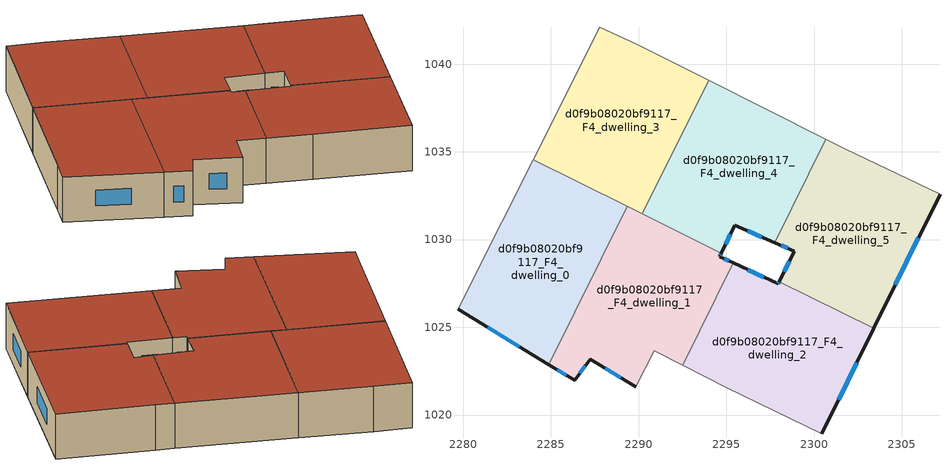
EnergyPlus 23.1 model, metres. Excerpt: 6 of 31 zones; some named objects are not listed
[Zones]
d0f9b08020bf9117_F4_dwelling_0
 floor to d0f9b08020bf9117_F3_dwelling_0 (EU_floor_Construction): 2289.34,1031.89 2284.89,1022.88 2279.7,1026.02 2280.43,1027.49 2283.98,1034.54 z12
 wall outside (EU_wall_Construction): 2279.7,1026.02 2284.89,1022.88 z12:15
 wall to d0f9b08020bf9117_F4_dwelling_1 (EU_wall_Construction): 2284.89,1022.88 2289.34,1031.89 z12:15
 wall adiabatic (EU_wall_Construction): 2283.98,1034.54 2280.43,1027.49 2279.7,1026.02 z12:15
 wall to d0f9b08020bf9117_F4_dwelling_3 (EU_wall_Construction): 2289.34,1031.89 2283.98,1034.54 z12:15
 window (EU_Window_Construction): 2281.39,1025 2283.2,1023.9 z12.98:14.02
 roof outside (EU_roof_Construction): 2284.89,1022.88 2289.34,1031.89 2283.98,1034.54 2280.43,1027.49 2279.7,1026.02 z15
d0f9b08020bf9117_F4_dwelling_1
 floor to d0f9b08020bf9117_F3_dwelling_1 (EU_floor_Construction): 2294.72,1029.23 2294.62,1029.03 2295.4,1028.67 2292.51,1022.83 2290.88,1023.66 2289.82,1021.62 2287.25,1023.18 2286.35,1021.99 2284.89,1022.88 2289.34,1031.89 z12
 wall outside (EU_wall_Construction): 2295.4,1028.67 2294.62,1029.03 2294.72,1029.23 / 2284.89,1022.88 2286.35,1021.99 2287.25,1023.18 2289.82,1021.62 z12:15
 wall to d0f9b08020bf9117_F4_dwelling_2 (EU_wall_Construction): 2292.51,1022.83 2295.4,1028.67 z12:15
 wall adiabatic (EU_wall_Construction): 2289.82,1021.62 2290.88,1023.66 2292.51,1022.83 z12:15
 wall to d0f9b08020bf9117_F4_dwelling_4 (EU_wall_Construction): 2294.72,1029.23 2290.22,1031.46 z12:15
 wall to d0f9b08020bf9117_F4_dwelling_3 (EU_wall_Construction): 2290.22,1031.46 2289.34,1031.89 z12:15
 window (EU_Window_Construction): 2294.65,1029.1 2294.69,1029.17 / 2295.15,1028.79 2294.88,1028.91 / 2288.09,1022.68 2288.99,1022.13 / 2286.65,1022.38 2286.96,1022.8 / 2285.36,1022.59 2285.88,1022.28 z12.98:14.02
 roof outside (EU_roof_Construction): 2292.51,1022.83 2295.4,1028.67 2294.62,1029.03 2294.72,1029.23 2289.34,1031.89 2284.89,1022.88 2286.35,1021.99 2287.25,1023.18 2289.82,1021.62 2290.88,1023.66 z15
d0f9b08020bf9117_F4_dwelling_2
 floor to d0f9b08020bf9117_F3_dwelling_2 (EU_floor_Construction): 2303.4,1024.94 2300.42,1018.92 2295.02,1021.55 2292.51,1022.83 2295.4,1028.67 2297.94,1027.47 2298.01,1027.61 z12
 wall outside (EU_wall_Construction): 2300.42,1018.92 2303.4,1024.94 / 2298.01,1027.61 2297.94,1027.47 2295.4,1028.67 z12:15
 wall adiabatic (EU_wall_Construction): 2292.51,1022.83 2295.02,1021.55 2300.42,1018.92 z12:15
 wall to d0f9b08020bf9117_F4_dwelling_5 (EU_wall_Construction): 2303.4,1024.94 2298.01,1027.61 z12:15
 window (EU_Window_Construction): 2301.39,1020.88 2302.43,1022.98 / 2297.12,1027.86 2296.23,1028.28 / 2297.99,1027.56 2297.96,1027.52 z12.98:14.02
 roof outside (EU_roof_Construction): 2300.42,1018.92 2303.4,1024.94 2298.01,1027.61 2297.94,1027.47 2295.4,1028.67 2292.51,1022.83 2295.02,1021.55 z15
d0f9b08020bf9117_F4_dwelling_3
 floor to d0f9b08020bf9117_F3_dwelling_3 (EU_floor_Construction): 2293.98,1039.07 2290.22,1031.46 2283.98,1034.54 2287.79,1042.11 2289.9,1041.12 z12
 wall adiabatic (EU_wall_Construction): 2293.98,1039.07 2289.9,1041.12 2287.79,1042.11 2283.98,1034.54 z12:15
 wall to d0f9b08020bf9117_F4_dwelling_4 (EU_wall_Construction): 2290.22,1031.46 2293.98,1039.07 z12:15
 roof outside (EU_roof_Construction): 2290.22,1031.46 2293.98,1039.07 2289.9,1041.12 2287.79,1042.11 2283.98,1034.54 z15
d0f9b08020bf9117_F4_dwelling_4
 floor to d0f9b08020bf9117_F3_dwelling_4 (EU_floor_Construction): 2300.67,1035.72 2297.76,1029.82 2295.47,1030.81 2294.72,1029.23 2290.22,1031.46 2293.98,1039.07 z12
 wall outside (EU_wall_Construction): 2294.72,1029.23 2295.47,1030.81 2297.76,1029.82 z12:15
 wall adiabatic (EU_wall_Construction): 2300.67,1035.72 2293.98,1039.07 z12:15
 wall to d0f9b08020bf9117_F4_dwelling_5 (EU_wall_Construction): 2297.76,1029.82 2300.67,1035.72 z12:15
 window (EU_Window_Construction): 2294.96,1029.75 2295.23,1030.3 / 2296.22,1030.49 2297.01,1030.15 z12.98:14.02
 roof outside (EU_roof_Construction): 2297.76,1029.82 2300.67,1035.72 2293.98,1039.07 2290.22,1031.46 2294.72,1029.23 2295.47,1030.81 z15
d0f9b08020bf9117_F4_dwelling_5
 floor to d0f9b08020bf9117_F3_dwelling_5 (EU_floor_Construction): 2307.17,1032.58 2303.4,1024.94 2298.01,1027.61 2298.86,1029.34 2297.76,1029.82 2300.67,1035.72 2301.73,1035.18 z12
 wall outside (EU_wall_Construction): 2297.76,1029.82 2298.86,1029.34 2298.01,1027.61 / 2303.4,1024.94 2307.17,1032.58 z12:15
 wall adiabatic (EU_wall_Construction): 2307.17,1032.58 2301.73,1035.18 2300.67,1035.72 z12:15
 window (EU_Window_Construction): 2298.58,1028.78 2298.29,1028.17 / 2298.12,1029.67 2298.5,1029.5 / 2304.62,1027.43 2305.95,1030.1 z12.98:14.02
 roof outside (EU_roof_Construction): 2303.4,1024.94 2307.17,1032.58 2301.73,1035.18 2300.67,1035.72 2297.76,1029.82 2298.86,1029.34 2298.01,1027.61 z15
[Building]
EU S2 Campaign: North Axis=0; Terrain=City; Solar Distribution=FullExterior
[Site:Location]
Bologna: Latitude=44.5; Longitude=11.25; Time Zone=1; Elevation=37
[SizingPeriod:WeatherFileDays]
AnnualSizingPeriod: Begin Month=1; Begin Day of Month=1; End Month=12; End Day of Month=31; Day of Week for Start Day=Monday; Use Weather File Daylight Saving Period=No; Use Weather File Rain and Snow Indicators=No
[MATERIAL]
EU_InternalMass_Material: Roughness=MediumRough; Thickness=0.1; Conductivity=1; Density=1800; Specific Heat=900; Thermal Absorptance=0.9; Solar Absorptance=0.7; Visible Absorptance=0.7
[MATERIAL:NOMASS] Roughness=MediumRough; Thermal Absorptance=0.9; Solar Absorptance=0.7; Visible Absorptance=0.7
Name | Thermal Resistance
EU_wall_NoMass | 0.905828
EU_roof_NoMass | 0.37593
EU_floor_NoMass | 0.67114
[WINDOWMATERIAL:SIMPLEGLAZINGSYSTEM]
EU_Window_SimpleGlazing: UFactor=4.52486; Solar Heat Gain Coefficient=0.85; Visible Transmittance=0.85
[CONSTRUCTION]
EU_wall_Construction: EU_wall_NoMass
EU_roof_Construction: EU_roof_NoMass
EU_floor_Construction: EU_floor_NoMass
EU_Window_Construction: EU_Window_SimpleGlazing
EU_InternalMass_Construction: EU_InternalMass_Material
[ZONE] Type=1; Multiplier=1; Ceiling Height=autocalculate; Floor Area=autocalculate; Part of Total Floor Area=Yes
Name | Volume
d0f9b08020bf9117_F4_dwelling_0 | 176.703
d0f9b08020bf9117_F4_dwelling_1 | 176.725
d0f9b08020bf9117_F4_dwelling_2 | 176.714
d0f9b08020bf9117_F4_dwelling_3 | 176.706
d0f9b08020bf9117_F4_dwelling_4 | 176.708
d0f9b08020bf9117_F4_dwelling_5 | 176.711
[INTERNALMASS] Construction=EU_InternalMass_Construction
Name | Zone or ZoneList | Surface Area
d0f9b08020bf9117_F4_dwelling_0_EU_InternalMass | d0f9b08020bf9117_F4_dwelling_0 | 58.9014
d0f9b08020bf9117_F4_dwelling_1_EU_InternalMass | d0f9b08020bf9117_F4_dwelling_1 | 58.9083
d0f9b08020bf9117_F4_dwelling_2_EU_InternalMass | d0f9b08020bf9117_F4_dwelling_2 | 58.9048
d0f9b08020bf9117_F4_dwelling_3_EU_InternalMass | d0f9b08020bf9117_F4_dwelling_3 | 58.9019
d0f9b08020bf9117_F4_dwelling_4_EU_InternalMass | d0f9b08020bf9117_F4_dwelling_4 | 58.903
d0f9b08020bf9117_F4_dwelling_5_EU_InternalMass | d0f9b08020bf9117_F4_dwelling_5 | 58.9035
[OTHEREQUIPMENT] Fuel Type=Electricity; Design Level Calculation Method=Watts/Area; Power per Zone Floor Area=1; Fraction Latent=0; Fraction Radiant=0; Fraction Lost=0; Carbon Dioxide Generation Rate=0; EndUse Subcategory=EU_Step8_InternalGains
Name | Zone or ZoneList or Space or SpaceList | Schedule
EU_Step8_InternalGain_d0f9b08020bf9117_F4_dwelling_0_f000 | d0f9b08020bf9117_F4_dwelling_0 | EU_Step8_GainSchedule_d0f9b08020bf9117_F4_dwelling_0_f000
EU_Step8_InternalGain_d0f9b08020bf9117_F4_dwelling_1_f000 | d0f9b08020bf9117_F4_dwelling_1 | EU_Step8_GainSchedule_d0f9b08020bf9117_F4_dwelling_1_f000
EU_Step8_InternalGain_d0f9b08020bf9117_F4_dwelling_2_f000 | d0f9b08020bf9117_F4_dwelling_2 | EU_Step8_GainSchedule_d0f9b08020bf9117_F4_dwelling_2_f000
EU_Step8_InternalGain_d0f9b08020bf9117_F4_dwelling_3_f000 | d0f9b08020bf9117_F4_dwelling_3 | EU_Step8_GainSchedule_d0f9b08020bf9117_F4_dwelling_3_f000
EU_Step8_InternalGain_d0f9b08020bf9117_F4_dwelling_4_f000 | d0f9b08020bf9117_F4_dwelling_4 | EU_Step8_GainSchedule_d0f9b08020bf9117_F4_dwelling_4_f000
EU_Step8_InternalGain_d0f9b08020bf9117_F4_dwelling_5_f000 | d0f9b08020bf9117_F4_dwelling_5 | EU_Step8_GainSchedule_d0f9b08020bf9117_F4_dwelling_5_f000
[ZONEVENTILATION:DESIGNFLOWRATE] Schedule=EU_AlwaysOn; Design Flow Rate Calculation Method=AirChanges/Hour; Air Changes per Hour=0.73129; Ventilation Type=Natural; Fan Pressure Rise=0; Fan Total Efficiency=1; Constant Term Coefficient=1; Temperature Term Coefficient=0; Velocity Term Coefficient=0; Velocity Squared Term Coefficient=0; Minimum Indoor Temperature=-100; Maximum Indoor Temperature=100; Delta Temperature=-100; Minimum Outdoor Temperature=-100; Maximum Outdoor Temperature=100; Maximum Wind Speed=40
Name | Zone or ZoneList or Space or SpaceList
EU_ConstantAir_d0f9b08020bf9117_F4_dwelling_0 | d0f9b08020bf9117_F4_dwelling_0
EU_ConstantAir_d0f9b08020bf9117_F4_dwelling_1 | d0f9b08020bf9117_F4_dwelling_1
EU_ConstantAir_d0f9b08020bf9117_F4_dwelling_2 | d0f9b08020bf9117_F4_dwelling_2
EU_ConstantAir_d0f9b08020bf9117_F4_dwelling_3 | d0f9b08020bf9117_F4_dwelling_3
EU_ConstantAir_d0f9b08020bf9117_F4_dwelling_4 | d0f9b08020bf9117_F4_dwelling_4
EU_ConstantAir_d0f9b08020bf9117_F4_dwelling_5 | d0f9b08020bf9117_F4_dwelling_5
[HVACTEMPLATE:ZONE:IDEALLOADSAIRSYSTEM] System Availability Schedule=EU_AlwaysOn; Maximum Heating Supply Air Temperature=50; Minimum Cooling Supply Air Temperature=13; Maximum Heating Supply Air Humidity Ratio=0.0156; Minimum Cooling Supply Air Humidity Ratio=0.0077; Heating Limit=NoLimit; Cooling Limit=NoLimit; Heating Availability Schedule=EU_AlwaysOn; Cooling Availability Schedule=EU_CoolingOff; Dehumidification Control Type=ConstantSensibleHeatRatio; Cooling Sensible Heat Ratio=0.7; Dehumidification Setpoint=60; Humidification Control Type=None; Humidification Setpoint=30; Outdoor Air Method=None; Outdoor Air Flow Rate per Person=0.00944; Outdoor Air Flow Rate per Zone Floor Area=0; Outdoor Air Flow Rate per Zone=0; Demand Controlled Ventilation Type=None; Outdoor Air Economizer Type=NoEconomizer; Heat Recovery Type=None; Sensible Heat Recovery Effectiveness=0.7; Latent Heat Recovery Effectiveness=0.65
Name | Template Thermostat
d0f9b08020bf9117_F4_dwelling_0 | EU_HeatOnly_d0f9b08020bf9117_F4_dwelling_0
d0f9b08020bf9117_F4_dwelling_1 | EU_HeatOnly_d0f9b08020bf9117_F4_dwelling_1
d0f9b08020bf9117_F4_dwelling_2 | EU_HeatOnly_d0f9b08020bf9117_F4_dwelling_2
d0f9b08020bf9117_F4_dwelling_3 | EU_HeatOnly_d0f9b08020bf9117_F4_dwelling_3
d0f9b08020bf9117_F4_dwelling_4 | EU_HeatOnly_d0f9b08020bf9117_F4_dwelling_4
d0f9b08020bf9117_F4_dwelling_5 | EU_HeatOnly_d0f9b08020bf9117_F4_dwelling_5
[SIZING:ZONE] Zone Cooling Design Supply Air Temperature Input Method=SupplyAirTemperature; Zone Cooling Design Supply Air Temperature=13; Zone Heating Design Supply Air Temperature Input Method=SupplyAirTemperature; Zone Heating Design Supply Air Temperature=50; Zone Cooling Design Supply Air Humidity Ratio=0.008; Zone Heating Design Supply Air Humidity Ratio=0.008; Cooling Design Air Flow Method=DesignDay; Cooling Design Air Flow Rate=0; Cooling Minimum Air Flow per Zone Floor Area=0.000762; Cooling Minimum Air Flow=0; Cooling Minimum Air Flow Fraction=0.2; Heating Design Air Flow Method=DesignDay; Heating Design Air Flow Rate=0; Heating Maximum Air Flow per Zone Floor Area=0.002032; Heating Maximum Air Flow=0.141576; Heating Maximum Air Flow Fraction=0.3; Account for Dedicated Outdoor Air System=No; Dedicated Outdoor Air System Control Strategy=NeutralSupplyAir; Dedicated Outdoor Air Low Setpoint Temperature for Design=autosize; Dedicated Outdoor Air High Setpoint Temperature for Design=autosize; Zone Load Sizing Method=Sensible Load Only No Latent Load; Zone Latent Cooling Design Supply Air Humidity Ratio Input Method=HumidityRatioDifference; Zone Cooling Design Supply Air Humidity Ratio Difference=0.005; Zone Latent Heating Design Supply Air Humidity Ratio Input Method=HumidityRatioDifference; Zone Humidification Design Supply Air Humidity Ratio Difference=0.005
d0f9b08020bf9117_F4_dwelling_0; d0f9b08020bf9117_F4_dwelling_1; d0f9b08020bf9117_F4_dwelling_2; d0f9b08020bf9117_F4_dwelling_3; d0f9b08020bf9117_F4_dwelling_4; d0f9b08020bf9117_F4_dwelling_5
[SCHEDULE:CONSTANT]
Name | Hourly Value
EU_AlwaysOn | 1
EU_CoolingOff | 0
[SCHEDULE:FILE] Column Number=1; Rows to Skip at Top=0; Number of Hours of Data=8760; Column Separator=Comma; Interpolate to Timestep=No; Minutes per Item=60; Adjust Schedule for Daylight Savings=Yes
Name | File
EU_Step8_GainSchedule_d0f9b08020bf9117_F4_dwelling_0_f000 | ../../schedules/d0f9b08020bf9117/d0f9b08020bf9117_F4_dwelling_0_f000_gain.csv
EU_Step8_GainSchedule_d0f9b08020bf9117_F4_dwelling_1_f000 | ../../schedules/d0f9b08020bf9117/d0f9b08020bf9117_F4_dwelling_1_f000_gain.csv
EU_Step8_GainSchedule_d0f9b08020bf9117_F4_dwelling_2_f000 | ../../schedules/d0f9b08020bf9117/d0f9b08020bf9117_F4_dwelling_2_f000_gain.csv
EU_Step8_GainSchedule_d0f9b08020bf9117_F4_dwelling_3_f000 | ../../schedules/d0f9b08020bf9117/d0f9b08020bf9117_F4_dwelling_3_f000_gain.csv
EU_Step8_GainSchedule_d0f9b08020bf9117_F4_dwelling_4_f000 | ../../schedules/d0f9b08020bf9117/d0f9b08020bf9117_F4_dwelling_4_f000_gain.csv
EU_Step8_GainSchedule_d0f9b08020bf9117_F4_dwelling_5_f000 | ../../schedules/d0f9b08020bf9117/d0f9b08020bf9117_F4_dwelling_5_f000_gain.csv
